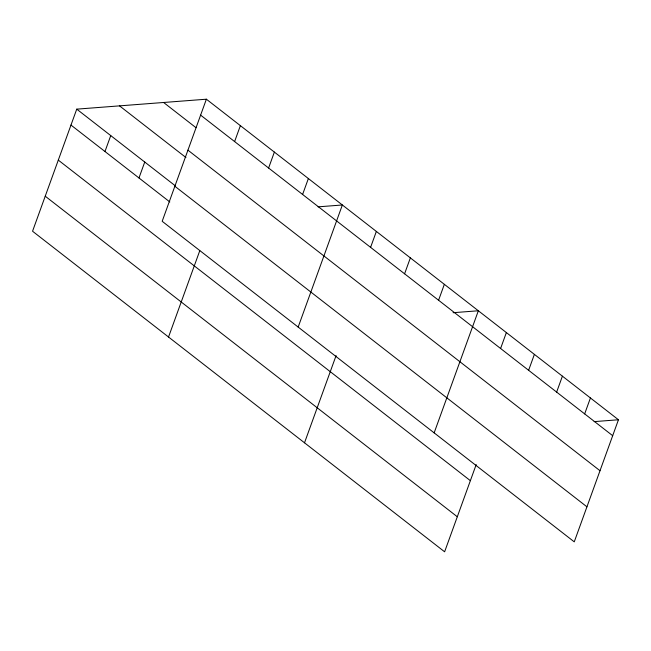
<?xml version="1.0" encoding="UTF-8"?>
<svg xmlns="http://www.w3.org/2000/svg" width="651" height="651" viewBox="0 0 651 651"><rect width="100%" height="100%" fill="white"/><g stroke="black" fill="none" stroke-linecap="round" stroke-linejoin="round"><path stroke-width="0.98" d="M206.383 99.204L162.18 221.291L574.255 541.852L618.45 419.765L206.383 99.204L76.745 109.148L32.55 231.235L444.617 551.796L476.198 464.57M104.974 151.52L110.743 135.595M138.972 177.967L144.742 162.042M234.612 141.576L240.374 125.651M168.536 337.023L199.767 250.741M268.603 168.023L274.372 152.09M302.601 194.47L308.371 178.537M298.166 327.079L342.361 204.984L318.054 206.847M370.59 247.356L376.359 231.43M304.513 442.81L336.095 355.584M404.588 273.802L410.358 257.877M438.587 300.249L444.348 284.324M434.152 432.866L478.347 310.771L453.072 312.708M500.603 348.497L506.364 332.571M528.62 370.297L534.39 354.364M556.646 392.089L562.407 376.164M584.663 413.89L590.433 397.964M594.143 421.628L618.45 419.765M200.614 115.129L612.689 435.69M163.604 102.484L196.016 127.702M187.936 150.161L600.002 470.722M119.524 105.861L185.934 157.526M76.745 109.148L175.575 186.023M174.867 186.259L586.933 506.82M70.983 125.073L169.805 201.948M58.297 160.105L470.372 480.666M45.236 196.203L457.303 516.764"/></g></svg>
